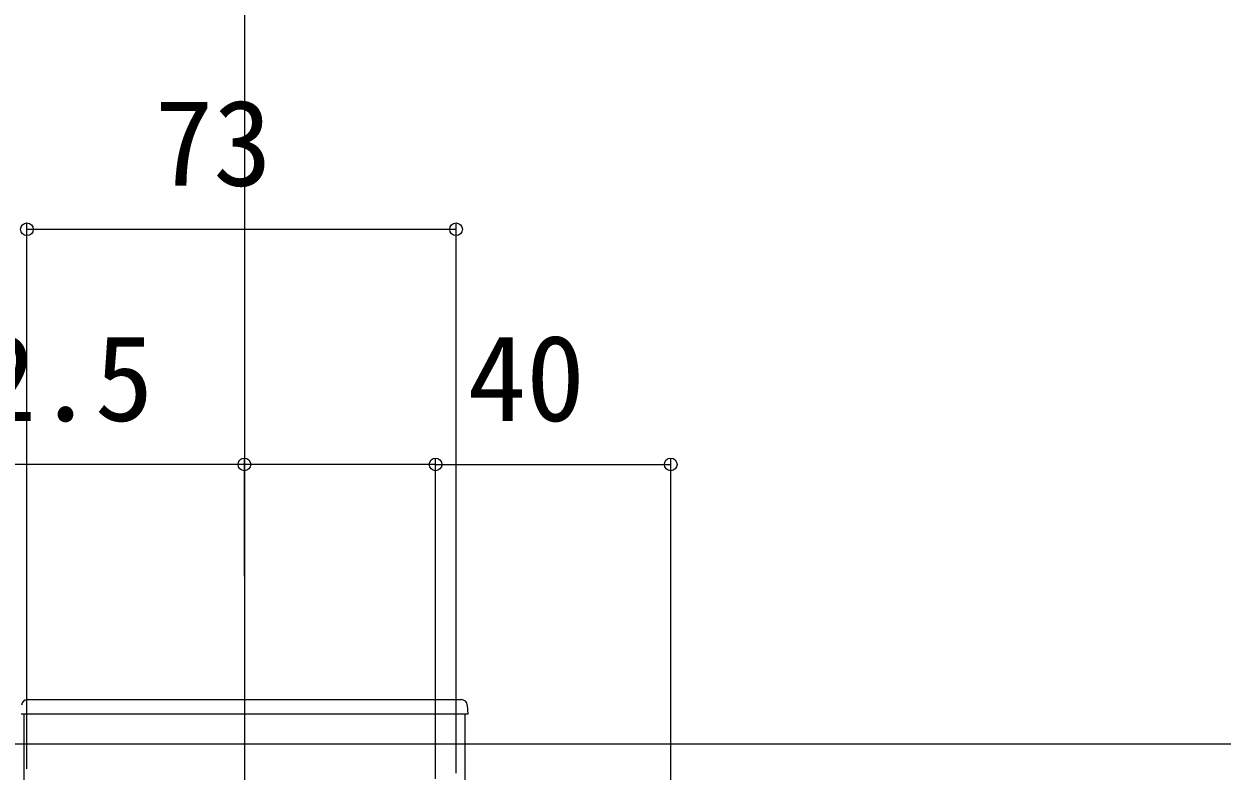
# Model space of a CAD drawing. Units: millimetres, scale not verified. Extents: x -875 to 875, y -1304 to 1297.
# Drawn here: x -625.5 to -421.7, y -822.9 to -695.8 of the extents above; entities that cross this region are included whole.
import ezdxf
from ezdxf.enums import TextEntityAlignment as Align

# ---------------------------------------------------------------- set-up
doc = ezdxf.new("R2010")
doc.units = ezdxf.units.MM
doc.header["$LTSCALE"] = 8
for name, color, linetype in [('0-3_YKK_12', 2, 'Continuous'), ('0-4_YKK_13', 4, 'Continuous'), ('0-6_YKK_D', 6, 'Continuous')]:
    doc.layers.add(name, color=color, linetype=linetype)
doc.styles.add('ＭＳ ゴシック', font='')
doc.styles.get('ＭＳ ゴシック').set_extended_font_data('MS Gothic')

msp = doc.modelspace()

# ---------------------------------------------------------------- linework, layer by layer
at = {"layer": '0-3_YKK_12'}
for p, q in [((-588, -427.203), (-588, -993.2)), ((-550.5, -813.2), (-625.5, -813.2)), ((-625.5, -813.2), (-625.5, -973.2)), ((-550.5, -813.2), (-550.5, -824.7)), ((-841.424, -818.2), (562, -818.2))]:
    msp.add_line(p, q, dxfattribs=at)
at = {"layer": '0-4_YKK_13'}
for p, q in [((-624.906, -810.7), (-551.094, -810.7)), ((-625.002, -813.2), (-626, -813.2)), ((-550.998, -813.2), (-625.002, -813.2))]:
    msp.add_line(p, q, dxfattribs=at)
msp.add_lwpolyline([(-550.095, -811.639), (-550, -813.2), (-550.998, -813.2)], dxfattribs=at)
for centre, start, end in [((-624.906, -811.7), 90, 176.5), ((-551.094, -811.7), 3.5, 90)]:
    msp.add_arc(centre, 1, start, end, dxfattribs=at)
at = {"layer": '0-6_YKK_D'}
for p, q in [((-625, -822.5), (-625, -729.7)), ((-625, -730.7), (-552, -730.7)), ((-552, -823.2), (-552, -729.7)), ((-588, -789.7), (-588, -769.7)), ((-555.5, -824.2), (-555.5, -769.7)), ((-555.5, -824.2), (-555.5, -769.7)), ((-515.5, -831.7), (-515.5, -769.7)), ((-555.5, -770.7), (-515.5, -770.7))]:
    msp.add_line(p, q, dxfattribs=at)
msp.add_lwpolyline([(-555.5, -770.7), (-588, -770.7), (-644.891, -770.7)], dxfattribs=at)
for centre in [(-625, -730.7), (-552, -730.7), (-588, -770.7), (-555.5, -770.7), (-555.5, -770.7), (-515.5, -770.7)]:
    msp.add_circle(centre, 1.075, dxfattribs=at)

# ---------------------------------------------------------------- texts
at = {"layer": '0-6_YKK_D', "style": 'ＭＳ ゴシック'}
for s, p in [('73', (-603.273, -727.7)), ('32.5', (-643.368, -767.7)), ('40', (-550.045, -767.7))]:
    msp.add_text(s, height=14.66, dxfattribs=at).set_placement(p, align=Align.BOTTOM_LEFT)

doc.saveas('drawing.dxf')
